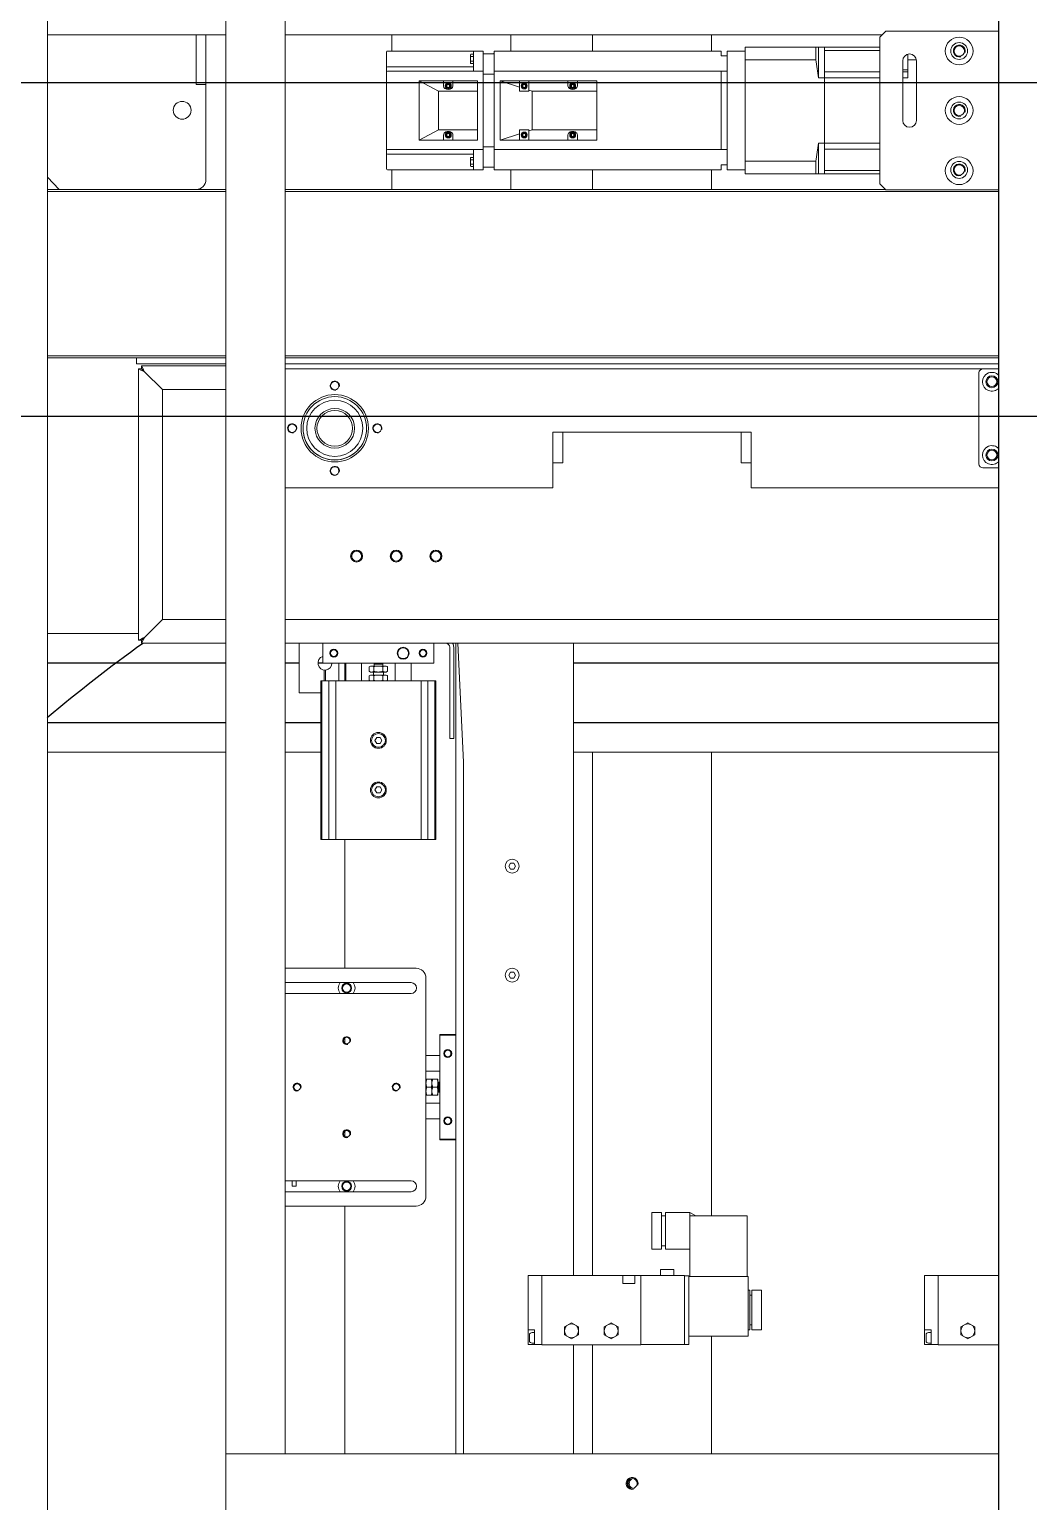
# Model space of a CAD drawing. Header units: millimetres. Extents: x -1052 to 3351, y 0 to 2015.
# Drawn here: x -222.19 to -214.73, y 1726.64 to 1737.63 of the extents above; entities that cross this region are included whole.
import ezdxf

# ---------------------------------------------------------------- set-up
doc = ezdxf.new("R2010")
doc.units = ezdxf.units.MM
for name, color, linetype, lineweight in [('60EMA-013A_ASOLIDLINE！实线层', 7, 'Continuous', 18), ('85DTD-20SOLIDLINE！实线层', 7, 'Continuous', 18), ('85DTD-21SOLIDLINE！实线层', 7, 'Continuous', 18), ('_-J_NJSOLIDLINE！实线层', 7, 'Continuous', 18), ('_4V210-08_BY_SOLIDLINE！实线层', 7, 'Continuous', 18), ('_SC-40X50__0___C_1SOLIDLINE！实线层', 7, 'Continuous', 18), ('_TN16-30_-_30_BSOLIDLINE！实线层', 7, 'Continuous', 18), ('_TN16-30_FPSOLIDLINE！实线层', 7, 'Continuous', 18), ('_TR16-2020_BSOLIDLINE！实线层', 7, 'Continuous', 18), ('_TR16-20_FRSOLIDLINE！实线层', 7, 'Continuous', 18), ('AM_CL', 7, 'Continuous', 15), ('CWJG-C0-00000-1SOLIDLINE！实线层', 7, 'Continuous', 18), ('CWJG-C0-00103SOLIDLINE！实线层', 7, 'Continuous', 18), ('CWJG-C0-00107SOLIDLINE！实线层', 7, 'Continuous', 18), ('DBJXZT-12SOLIDLINE！实线层', 7, 'Continuous', 18), ('DBJXZT-13SOLIDLINE！实线层', 7, 'Continuous', 18), ('DBJXZT-8SOLIDLINE！实线层', 7, 'Continuous', 18), ('GB_P_6_60X30_L_8SOLIDLINE！实线层', 7, 'Continuous', 18), ('HCJ_RECTANGULAR_TUSOLIDLINE！实线层', 7, 'Continuous', 18), ('HCJ_SQUARE_TUBE_94SOLIDLINE！实线层', 7, 'Continuous', 18), ('ISO4014-M4X25-5_6SOLIDLINE！实线层', 7, 'Continuous', 18), ('ISO4762-M4X25-8_8SOLIDLINE！实线层', 7, 'Continuous', 18), ('ISO4762-M5X14-8_8SOLIDLINE！实线层', 7, 'Continuous', 18), ('ISO4762-M5X8-8_8SOLIDLINE！实线层', 7, 'Continuous', 18), ('ISO4762-M6X10-8_8SOLIDLINE！实线层', 7, 'Continuous', 18), ('ISO4762-M6X30-8_8SOLIDLINE！实线层', 7, 'Continuous', 18), ('LMFL-20SOLIDLINE！实线层', 7, 'Continuous', 18), ('QZDB-3-1BSOLIDLINE！实线层', 7, 'Continuous', 18), ('QZDB-3-5ASOLIDLINE！实线层', 7, 'Continuous', 18), ('QZDBHC-1SOLIDLINE！实线层', 7, 'Continuous', 18), ('QZDBHC-2-7-1SOLIDLINE！实线层', 7, 'Continuous', 18), ('QZDBHC-2-7-2SOLIDLINE！实线层', 7, 'Continuous', 18), ('QZDBHC_02-2SOLIDLINE！实线层', 7, 'Continuous', 18), ('QZDBJ-DX-1SOLIDLINE！实线层', 7, 'Continuous', 18), ('QZDBJ-DX-2SOLIDLINE！实线层', 7, 'Continuous', 18), ('QZDBJ-DX-3SOLIDLINE！实线层', 7, 'Continuous', 18), ('QZDBJ-DX-4SOLIDLINE！实线层', 7, 'Continuous', 18), ('X60DZSOLIDLINE！实线层', 7, 'Continuous', 18), ('X60QD1SOLIDLINE！实线层', 7, 'Continuous', 18), ('角铝53-53SOLIDLINE！实线层', 7, 'Continuous', 18)]:
    doc.layers.add(name, color=color, linetype=linetype, lineweight=lineweight)
doc.layers.add('@ New Renovation', color=7, linetype='Continuous')

# ---------------------------------------------------------------- blocks, each defined once
blk = doc.blocks.new('*X870')
at = {"layer": '60EMA-013A_ASOLIDLINE！实线层', "color": 7, "linetype": 'Continuous'}
for p, q in [((-4731.98, 557.75), (-4731.98, 509.38)), ((-4672.48, 558.25), (-4731.48, 558.25)), ((-4723.98, 557.75), (-4723.98, 514.26)), ((-4721.73, 557.75), (-4721.73, 509.38)), ((-4682.23, 509.38), (-4682.23, 557.75)), ((-4679.98, 514.26), (-4679.98, 557.75)), ((-4671.98, 509.38), (-4671.98, 557.75)), ((-4716.98, 541.7), (-4686.98, 541.7)), ((-4711.73, 531.92), (-4716.98, 541.7)), ((-4716.98, 512.38), (-4716.98, 541.7)), ((-4686.98, 541.7), (-4692.23, 531.92)), ((-4686.98, 512.38), (-4686.98, 541.7)), ((-4714.36, 529.4), (-4716.98, 529.4)), ((-4715.11, 527.04), (-4714.73, 527.69)), ((-4714.73, 527.69), (-4713.98, 527.69)), ((-4713.98, 527.69), (-4713.61, 527.04)), ((-4711.73, 531.92), (-4692.23, 531.92)), ((-4711.73, 512.38), (-4711.73, 531.92)), ((-4692.23, 512.38), (-4692.23, 531.92)), ((-4690.36, 527.04), (-4689.98, 527.69)), ((-4689.23, 527.69), (-4689.98, 527.69)), ((-4686.98, 529.4), (-4689.61, 529.4)), ((-4689.23, 527.69), (-4688.86, 527.04)), ((-4716.98, 524.67), (-4714.36, 524.67)), ((-4714.73, 526.39), (-4715.11, 527.04)), ((-4713.98, 526.39), (-4714.73, 526.39)), ((-4713.61, 527.04), (-4713.98, 526.39)), ((-4689.98, 526.39), (-4690.36, 527.04)), ((-4689.98, 526.39), (-4689.23, 526.39)), ((-4689.61, 524.67), (-4686.98, 524.67)), ((-4688.86, 527.04), (-4689.23, 526.39)), ((-4731.98, 514.26), (-4721.73, 514.26)), ((-4730.32, 514.26), (-4730.32, 515.66)), ((-4730.01, 515.88), (-4725.96, 515.88)), ((-4729.15, 514.26), (-4729.15, 515.66)), ((-4726.81, 514.26), (-4726.81, 515.66)), ((-4725.64, 514.26), (-4725.64, 515.66)), ((-4682.23, 514.26), (-4671.98, 514.26)), ((-4678.32, 514.26), (-4678.32, 515.66)), ((-4678.01, 515.88), (-4673.96, 515.88)), ((-4677.15, 514.26), (-4677.15, 515.66)), ((-4674.81, 514.26), (-4674.81, 515.66)), ((-4673.64, 514.26), (-4673.64, 515.66)), ((-4671.98, 509.38), (-4731.98, 509.38)), ((-4730.58, 509.38), (-4730.58, 503.95)), ((-4720.33, 503.95), (-4720.33, 509.38)), ((-4686.98, 512.38), (-4716.98, 512.38)), ((-4683.63, 503.95), (-4683.63, 509.38)), ((-4673.38, 503.95), (-4673.38, 509.38)), ((-4731.98, 503.95), (-4671.98, 503.95)), ((-4731.98, 389.3), (-4731.98, 503.95)), ((-4721.73, 503.95), (-4721.73, 386.3)), ((-4716.98, 500.95), (-4686.98, 500.95)), ((-4713.8, 491.09), (-4716.98, 500.95)), ((-4716.98, 452.08), (-4716.98, 500.95)), ((-4686.98, 500.95), (-4690.16, 491.09)), ((-4686.98, 452.08), (-4686.98, 500.95)), ((-4682.23, 386.3), (-4682.23, 503.95)), ((-4671.98, 389.3), (-4671.98, 503.95)), ((-4711.73, 491.09), (-4716.98, 491.09)), ((-4711.73, 486.37), (-4711.73, 491.09)), ((-4686.98, 491.09), (-4692.23, 491.09)), ((-4692.23, 491.09), (-4692.23, 486.37)), ((-4716.98, 486.37), (-4711.73, 486.37)), ((-4715.11, 488.73), (-4714.73, 489.38)), ((-4714.73, 488.08), (-4715.11, 488.73)), ((-4713.98, 489.38), (-4714.73, 489.38)), ((-4714.73, 488.08), (-4713.98, 488.08)), ((-4713.98, 489.38), (-4713.61, 488.73)), ((-4713.61, 488.73), (-4713.98, 488.08)), ((-4711.73, 484.66), (-4712.28, 486.37)), ((-4711.73, 484.66), (-4692.23, 484.66)), ((-4711.73, 452.08), (-4711.73, 484.66)), ((-4686.98, 486.37), (-4692.23, 486.37)), ((-4691.68, 486.37), (-4692.23, 484.66)), ((-4692.23, 452.08), (-4692.23, 484.66)), ((-4690.36, 488.73), (-4689.98, 489.38)), ((-4689.98, 488.08), (-4690.36, 488.73)), ((-4689.98, 489.38), (-4689.23, 489.38)), ((-4689.23, 488.08), (-4689.98, 488.08)), ((-4689.23, 489.38), (-4688.86, 488.73)), ((-4688.86, 488.73), (-4689.23, 488.08)), ((-4714.36, 466.66), (-4716.98, 466.66)), ((-4716.98, 461.93), (-4714.36, 461.93)), ((-4715.11, 464.29), (-4714.73, 464.94)), ((-4714.73, 463.64), (-4715.11, 464.29)), ((-4713.98, 464.94), (-4714.73, 464.94)), ((-4714.73, 463.64), (-4713.98, 463.64)), ((-4713.98, 464.94), (-4713.61, 464.29)), ((-4713.61, 464.29), (-4713.98, 463.64)), ((-4690.36, 464.29), (-4689.98, 464.94)), ((-4689.98, 463.64), (-4690.36, 464.29)), ((-4689.98, 464.94), (-4689.23, 464.94)), ((-4689.23, 463.64), (-4689.98, 463.64)), ((-4686.98, 466.66), (-4689.61, 466.66)), ((-4689.61, 461.93), (-4686.98, 461.93)), ((-4689.23, 464.94), (-4688.86, 464.29)), ((-4688.86, 464.29), (-4689.23, 463.64)), ((-4686.98, 452.08), (-4716.98, 452.08)), ((-4729.48, 389.3), (-4731.98, 389.3)), ((-4729.48, 386.3), (-4729.48, 389.3)), ((-4682.23, 389.3), (-4721.73, 389.3)), ((-4671.98, 389.3), (-4674.48, 389.3)), ((-4674.48, 389.3), (-4674.48, 386.3)), ((-4731.98, 386.3), (-4671.98, 386.3)), ((-4731.98, 386.3), (-4731.98, 377.25)), ((-4671.98, 377.25), (-4671.98, 386.3))]:
    blk.add_line(p, q, dxfattribs=at)
for centre, radius in [((-4714.36, 527.04), 1.5), ((-4714.36, 527.04), 1.12), ((-4689.61, 527.04), 1.5), ((-4689.61, 527.04), 1.12), ((-4714.36, 488.73), 1.5), ((-4714.36, 488.73), 1.12), ((-4689.61, 488.73), 1.5), ((-4689.61, 488.73), 1.12), ((-4714.36, 464.29), 1.5), ((-4714.36, 464.29), 1.12), ((-4689.61, 464.29), 1.5), ((-4689.61, 464.29), 1.12)]:
    blk.add_circle(centre, radius, dxfattribs=at)
for centre, start, end in [((-4731.48, 557.75), 90, 180), ((-4723.48, 557.75), 90, 180), ((-4721.23, 557.75), 90, 180), ((-4682.73, 557.75), 0, 90), ((-4680.48, 557.75), 0, 90), ((-4672.48, 557.75), 0, 90), ((-4731.08, 504.45), 281.59823, 0)]:
    blk.add_arc(centre, 0.5, start, end, dxfattribs=at)
for centre, start_param, end_param in [((-4714.36, 527.04), 3.141593, 6.283185), ((-4689.61, 527.04), 0, 3.141593), ((-4714.36, 464.29), 3.141593, 6.283185), ((-4689.61, 464.29), 0, 3.141593)]:
    blk.add_ellipse(centre, major_axis=(0, 2.36), ratio=0.777778, start_param=start_param, end_param=end_param, dxfattribs=at)
for points in [[(-4730.32, 515.66), (-4730.15, 515.78), (-4729.94, 515.88), (-4729.73, 515.88)], [(-4729.73, 515.88), (-4729.53, 515.88), (-4729.32, 515.78), (-4729.15, 515.66)], [(-4729.15, 515.66), (-4728.78, 515.79), (-4728.38, 515.88), (-4727.98, 515.88)], [(-4727.98, 515.88), (-4727.58, 515.88), (-4727.19, 515.79), (-4726.81, 515.66)], [(-4726.81, 515.66), (-4726.64, 515.78), (-4726.43, 515.88), (-4726.23, 515.88)], [(-4726.23, 515.88), (-4726.02, 515.88), (-4725.81, 515.78), (-4725.64, 515.66)], [(-4678.32, 515.66), (-4678.15, 515.78), (-4677.94, 515.88), (-4677.73, 515.88)], [(-4677.73, 515.88), (-4677.53, 515.88), (-4677.32, 515.78), (-4677.15, 515.66)], [(-4677.15, 515.66), (-4676.78, 515.79), (-4676.38, 515.88), (-4675.98, 515.88)], [(-4675.98, 515.88), (-4675.58, 515.88), (-4675.19, 515.79), (-4674.81, 515.66)], [(-4674.81, 515.66), (-4674.64, 515.78), (-4674.43, 515.88), (-4674.23, 515.88)], [(-4674.23, 515.88), (-4674.06, 515.88), (-4673.89, 515.82), (-4673.74, 515.73)]]:
    blk.add_open_spline(points, degree=3, dxfattribs=at)
blk.add_open_spline([(-4673.74, 515.73), (-4673.72, 515.72), (-4673.69, 515.7), (-4673.66, 515.67), (-4673.64, 515.66)], degree=3, knots=[0, 0, 0, 0, 0.0585641, 0.1179839, 0.1179839, 0.1179839, 0.1179839], dxfattribs=at)
at = {"layer": '85DTD-20SOLIDLINE！实线层', "color": 7, "linetype": 'Continuous'}
for p, q in [((-4661.08, 639.3), (-4661.08, 729.3)), ((-4578.08, 639.3), (-4578.08, 729.3)), ((-4661.08, 249.3), (-4661.08, 609.3)), ((-4578.08, 249.3), (-4578.08, 609.3))]:
    blk.add_line(p, q, dxfattribs=at)
at = {"layer": '85DTD-21SOLIDLINE！实线层', "color": 7, "linetype": 'Continuous'}
for p, q in [((-4662.08, 639.3), (-4662.08, 729.3)), ((-4577.08, 729.3), (-4577.08, 684.3)), ((-4662.08, 306.3), (-4662.08, 609.3))]:
    blk.add_line(p, q, dxfattribs=at)
at = {"layer": '@ New Renovation', "color": 0, "linetype": 'Continuous'}
for p, q in [((-4423.08, 639.3), (-4423.08, 729.3)), ((-4393.08, 729.3), (-4393.08, 639.3)), ((-4423.08, 602.3), (-4423.08, 609.3)), ((-4393.08, 609.3), (-4393.08, 591.3)), ((-4423.08, 590.3), (-4423.08, 592.8)), ((-4423.08, 249.3), (-4423.08, 463.8)), ((-4393.08, 463.8), (-4393.08, 249.3)), ((-3028.08, 249.3), (-5023.08, 249.3))]:
    blk.add_line(p, q, dxfattribs=at)
blk.add_arc((-3809.08, 234.3), 767.58, 139.83508, 144.39392, dxfattribs=at)
at = {"layer": '_-J_NJSOLIDLINE！实线层', "color": 7, "linetype": 'Continuous'}
for p, q in [((-4159.08, 605.74), (-4161.83, 605.74)), ((-4159.08, 603.8), (-4161.83, 603.8)), ((-4159.08, 603.8), (-4159.08, 605.74))]:
    blk.add_line(p, q, dxfattribs=at)
at = {"layer": '_4V210-08_BY_SOLIDLINE！实线层', "color": 7, "linetype": 'Continuous'}
for p, q in [((-4079.18, 486.8), (-4113.98, 486.8)), ((-4113.98, 479.9), (-4113.98, 486.8)), ((-4086.58, 483.5), (-4086.58, 486.8)), ((-4079.18, 483.5), (-4086.58, 483.5)), ((-4085.28, 483.5), (-4085.28, 484.3)), ((-4080.48, 486), (-4084.68, 486)), ((-4079.88, 483.5), (-4079.88, 484.3)), ((-4079.18, 486.8), (-4079.18, 479.9)), ((-4079.08, 479.9), (-4114.08, 479.9)), ((-4114.08, 429.9), (-4114.08, 479.9)), ((-4079.08, 429.9), (-4079.08, 479.9)), ((-4114.08, 438.9), (-4110.08, 438.9)), ((-4110.08, 438.9), (-4110.08, 432.9)), ((-4110.08, 432.9), (-4114.08, 432.9)), ((-4079.08, 436.45), (-4079.08, 435.34)), ((-4127.28, 424.4), (-4145.88, 424.4)), ((-4145.88, 419.5), (-4145.88, 424.4)), ((-4127.28, 419.5), (-4127.28, 424.4)), ((-4114.08, 429.9), (-4079.08, 429.9)), ((-4113.98, 407.9), (-4113.98, 429.9)), ((-4079.18, 429.9), (-4079.18, 407.9)), ((-4145.88, 419.5), (-4127.28, 419.5)), ((-4127.28, 417.5), (-4145.88, 417.5)), ((-4145.88, 405.2), (-4145.88, 417.5)), ((-4144.08, 417.5), (-4144.08, 419.5)), ((-4129.08, 417.5), (-4129.08, 419.5)), ((-4127.28, 405.2), (-4127.28, 417.5)), ((-4116.98, 420), (-4113.98, 420)), ((-4116.98, 420), (-4116.98, 413.2)), ((-4116.98, 413.2), (-4113.98, 413.2)), ((-4144.08, 402.08), (-4145.88, 405.2)), ((-4113.58, 405.2), (-4145.88, 405.2)), ((-4144.08, 405.2), (-4144.08, 376.2)), ((-4113.98, 407.9), (-4079.18, 407.9)), ((-4113.88, 405.7), (-4113.88, 407.9)), ((-4113.88, 405.7), (-4079.28, 405.7)), ((-4113.58, 405.7), (-4113.58, 375.7)), ((-4083.38, 405.7), (-4083.38, 375.7)), ((-4079.28, 407.9), (-4079.28, 405.7)), ((-4113.58, 376.2), (-4144.08, 376.2)), ((-4113.58, 375.7), (-4083.38, 375.7)), ((-4106.58, 374.9), (-4106.58, 375.7)), ((-4106.58, 374.9), (-4086.58, 374.9)), ((-4086.58, 373.9), (-4106.58, 373.9)), ((-4106.58, 369), (-4106.58, 373.9)), ((-4104.08, 373.9), (-4104.08, 374.9)), ((-4089.08, 373.9), (-4089.08, 374.9)), ((-4086.58, 374.9), (-4086.58, 375.7)), ((-4086.58, 369), (-4086.58, 373.9)), ((-4106.58, 369), (-4086.58, 369)), ((-4079.18, 286.8), (-4113.98, 286.8)), ((-4113.98, 279.9), (-4113.98, 286.8)), ((-4086.58, 283.5), (-4086.58, 286.8)), ((-4079.18, 283.5), (-4086.58, 283.5)), ((-4085.28, 283.5), (-4085.28, 284.3)), ((-4080.48, 286), (-4084.68, 286)), ((-4079.88, 283.5), (-4079.88, 284.3)), ((-4079.18, 286.8), (-4079.18, 279.9)), ((-4079.08, 279.9), (-4114.08, 279.9)), ((-4114.08, 249.3), (-4114.08, 279.9)), ((-4079.08, 279.9), (-4079.08, 249.3))]:
    blk.add_line(p, q, dxfattribs=at)
for centre, start, end in [((-4082.58, 484.3), 140.9772, 180), ((-4082.58, 484.3), 0, 39.0228), ((-4082.58, 284.3), 140.9772, 180), ((-4082.58, 284.3), 0, 39.0228)]:
    blk.add_arc(centre, 2.7, start, end, dxfattribs=at)
at = {"layer": '_SC-40X50__0___C_1SOLIDLINE！实线层', "color": 7, "linetype": 'Continuous'}
for p, q in [((-4571.58, 257.3), (-4571.58, 249.3)), ((-4523.58, 259.3), (-4569.58, 259.3)), ((-4521.58, 249.3), (-4521.58, 257.3))]:
    blk.add_line(p, q, dxfattribs=at)
for centre, radius in [((-4565.08, 252.8), 3), ((-4565.08, 252.8), 2.46), ((-4528.08, 252.8), 3), ((-4528.08, 252.8), 2.46)]:
    blk.add_circle(centre, radius, dxfattribs=at)
for centre, radius, start, end in [((-4569.58, 257.3), 2, 90, 180), ((-4565.08, 252.8), 4.75, 312.46996, 227.51269), ((-4528.08, 252.8), 4.75, 312.47172, 227.52013), ((-4523.58, 257.3), 2, 0, 90)]:
    blk.add_arc(centre, radius, start, end, dxfattribs=at)
at = {"layer": '_TN16-30_-_30_BSOLIDLINE！实线层', "color": 7, "linetype": 'Continuous'}
for p, q in [((-4213.08, 532.3), (-4213.08, 538.3)), ((-4213.08, 535.3), (-4205.08, 535.3)), ((-4209.08, 537.94), (-4209.08, 535.65)), ((-4209.08, 534.94), (-4209.08, 532.65)), ((-4205.08, 538.3), (-4205.08, 532.3)), ((-4213.08, 532.3), (-4205.08, 532.3)), ((-4211.58, 532.3), (-4211.58, 531.8)), ((-4211.08, 531.3), (-4211.58, 531.8)), ((-4211.58, 531.8), (-4206.58, 531.8)), ((-4207.08, 531.3), (-4206.58, 531.8)), ((-4206.58, 532.3), (-4206.58, 531.8))]:
    blk.add_line(p, q, dxfattribs=at)
for points in [[(-4211.08, 538.3), (-4211.76, 538.3), (-4212.44, 538.15), (-4213.08, 537.94)], [(-4213.08, 535.65), (-4212.44, 535.44), (-4211.76, 535.3), (-4211.08, 535.3)], [(-4211.08, 535.3), (-4211.76, 535.3), (-4212.44, 535.15), (-4213.08, 534.94)], [(-4209.08, 537.94), (-4209.72, 538.15), (-4210.4, 538.3), (-4211.08, 538.3)], [(-4211.08, 535.3), (-4210.4, 535.3), (-4209.72, 535.44), (-4209.08, 535.65)], [(-4209.08, 534.94), (-4209.72, 535.15), (-4210.4, 535.3), (-4211.08, 535.3)], [(-4207.08, 538.3), (-4207.76, 538.3), (-4208.44, 538.15), (-4209.08, 537.94)], [(-4209.08, 535.65), (-4208.44, 535.44), (-4207.76, 535.3), (-4207.08, 535.3)], [(-4207.08, 535.3), (-4207.76, 535.3), (-4208.44, 535.15), (-4209.08, 534.94)], [(-4205.08, 537.94), (-4205.72, 538.15), (-4206.4, 538.3), (-4207.08, 538.3)], [(-4207.08, 535.3), (-4206.4, 535.3), (-4205.72, 535.44), (-4205.08, 535.65)], [(-4205.08, 534.94), (-4205.72, 535.15), (-4206.4, 535.3), (-4207.08, 535.3)], [(-4213.08, 532.65), (-4212.44, 532.44), (-4211.76, 532.3), (-4211.08, 532.3)], [(-4211.08, 532.3), (-4210.4, 532.3), (-4209.72, 532.44), (-4209.08, 532.65)], [(-4209.08, 532.65), (-4208.44, 532.44), (-4207.76, 532.3), (-4207.08, 532.3)], [(-4207.08, 532.3), (-4206.4, 532.3), (-4205.72, 532.44), (-4205.08, 532.65)]]:
    blk.add_open_spline(points, degree=3, dxfattribs=at)
at = {"layer": '_TN16-30_FPSOLIDLINE！实线层', "color": 7, "linetype": 'Continuous'}
for p, q in [((-4225.08, 538.3), (-4225.08, 531.3)), ((-4217.08, 538.3), (-4217.08, 531.3)), ((-4201.08, 538.3), (-4201.08, 531.3)), ((-4193.08, 538.3), (-4193.08, 531.3)), ((-4182.58, 531.3), (-4235.58, 531.3)), ((-4235.58, 523.3), (-4235.58, 531.3)), ((-4235.38, 523.3), (-4235.38, 531.3)), ((-4182.78, 523.3), (-4182.78, 531.3)), ((-4182.58, 523.3), (-4182.58, 531.3)), ((-4235.38, 523.3), (-4182.78, 523.3))]:
    blk.add_line(p, q, dxfattribs=at)
for centre, radius in [((-4226.08, 527.3), 2), ((-4226.08, 527.3), 1.62), ((-4192.08, 527.3), 2), ((-4192.08, 527.3), 1.62)]:
    blk.add_circle(centre, radius, dxfattribs=at)
at = {"layer": '_TR16-2020_BSOLIDLINE！实线层', "color": 7, "linetype": 'Continuous'}
for p, q in [((-4414.08, 591.3), (-4334.08, 591.3)), ((-4414.08, 591.3), (-4414.08, 533.3)), ((-4414.08, 590.8), (-4334.08, 590.8)), ((-4334.08, 587.25), (-4414.08, 587.25)), ((-4334.08, 533.3), (-4334.08, 591.3)), ((-4414.08, 583.85), (-4334.08, 583.85)), ((-4421.58, 566.3), (-4421.22, 566.91)), ((-4421.58, 566.3), (-4421.58, 558.3)), ((-4418.94, 566.91), (-4421.22, 566.91)), ((-4418.58, 566.3), (-4418.94, 566.91)), ((-4418.58, 558.3), (-4418.58, 566.3)), ((-4417.08, 564.8), (-4418.58, 564.8)), ((-4417.08, 566.3), (-4416.72, 566.91)), ((-4417.08, 566.3), (-4417.08, 558.3)), ((-4414.44, 566.91), (-4416.72, 566.91)), ((-4414.08, 566.3), (-4414.44, 566.91)), ((-4423.08, 563.96), (-4422.58, 564.46)), ((-4423.08, 560.63), (-4422.58, 560.13)), ((-4421.58, 564.46), (-4422.58, 564.46)), ((-4422.58, 564.46), (-4422.58, 560.13)), ((-4421.58, 560.13), (-4422.58, 560.13)), ((-4421.58, 558.3), (-4421.22, 557.68)), ((-4418.94, 564.6), (-4421.22, 564.6)), ((-4418.94, 559.99), (-4421.22, 559.99)), ((-4418.94, 557.68), (-4421.22, 557.68)), ((-4418.58, 558.3), (-4418.94, 557.68)), ((-4417.08, 559.8), (-4418.58, 559.8)), ((-4417.08, 558.3), (-4416.72, 557.68)), ((-4414.44, 564.6), (-4416.72, 564.6)), ((-4414.44, 559.99), (-4416.72, 559.99)), ((-4414.44, 557.68), (-4416.72, 557.68)), ((-4414.08, 558.3), (-4414.44, 557.68)), ((-4334.08, 540.75), (-4414.08, 540.75)), ((-4414.08, 537.35), (-4334.08, 537.35)), ((-4414.08, 533.8), (-4334.08, 533.8)), ((-4414.08, 533.3), (-4334.08, 533.3))]:
    blk.add_line(p, q, dxfattribs=at)
for centre in [(-4384.08, 562.3), (-4359.08, 562.3)]:
    blk.add_circle(centre, 4, dxfattribs=at)
for points in [[(-4421.49, 566.33), (-4421.55, 566.15), (-4421.58, 565.95), (-4421.58, 565.76)], [(-4421.22, 566.91), (-4421.33, 566.73), (-4421.42, 566.54), (-4421.49, 566.33)], [(-4416.99, 566.33), (-4417.05, 566.15), (-4417.08, 565.95), (-4417.08, 565.76)], [(-4416.72, 566.91), (-4416.83, 566.73), (-4416.92, 566.54), (-4416.99, 566.33)], [(-4421.22, 564.6), (-4421.44, 563.86), (-4421.58, 563.07), (-4421.58, 562.3)], [(-4421.58, 562.3), (-4421.58, 561.52), (-4421.44, 560.73), (-4421.22, 559.99)], [(-4418.58, 562.3), (-4418.58, 563.07), (-4418.72, 563.86), (-4418.94, 564.6)], [(-4418.94, 559.99), (-4418.72, 560.73), (-4418.58, 561.52), (-4418.58, 562.3)], [(-4418.94, 557.68), (-4418.83, 557.86), (-4418.74, 558.05), (-4418.67, 558.26)], [(-4418.67, 558.26), (-4418.61, 558.44), (-4418.58, 558.64), (-4418.58, 558.83)], [(-4416.72, 564.6), (-4416.94, 563.86), (-4417.08, 563.07), (-4417.08, 562.3)], [(-4417.08, 562.3), (-4417.08, 561.52), (-4416.94, 560.73), (-4416.72, 559.99)], [(-4414.08, 562.3), (-4414.08, 563.07), (-4414.22, 563.86), (-4414.44, 564.6)], [(-4414.44, 559.99), (-4414.22, 560.73), (-4414.08, 561.52), (-4414.08, 562.3)], [(-4414.44, 557.68), (-4414.33, 557.86), (-4414.24, 558.05), (-4414.17, 558.26)], [(-4414.17, 558.26), (-4414.11, 558.44), (-4414.08, 558.64), (-4414.08, 558.83)]]:
    blk.add_open_spline(points, degree=3, dxfattribs=at)
for points, knots in [([(-4421.58, 565.76), (-4421.58, 565.46), (-4421.47, 565.05), (-4421.28, 564.7), (-4421.22, 564.6)], [0, 0, 0, 0, 0.899825, 1.220885, 1.220885, 1.220885, 1.220885]), ([(-4418.58, 565.76), (-4418.58, 566.06), (-4418.69, 566.46), (-4418.88, 566.82), (-4418.94, 566.91)], [0, 0, 0, 0, 0.899825, 1.220885, 1.220885, 1.220885, 1.220885]), ([(-4418.94, 564.6), (-4418.88, 564.7), (-4418.69, 565.05), (-4418.58, 565.46), (-4418.58, 565.76)], [0, 0, 0, 0, 0.321093, 1.220909, 1.220909, 1.220909, 1.220909]), ([(-4417.08, 565.76), (-4417.08, 565.46), (-4416.97, 565.05), (-4416.78, 564.7), (-4416.72, 564.6)], [0, 0, 0, 0, 0.899825, 1.220885, 1.220885, 1.220885, 1.220885]), ([(-4414.08, 565.76), (-4414.08, 566.06), (-4414.19, 566.46), (-4414.38, 566.82), (-4414.44, 566.91)], [0, 0, 0, 0, 0.899825, 1.220885, 1.220885, 1.220885, 1.220885]), ([(-4414.44, 564.6), (-4414.38, 564.7), (-4414.19, 565.05), (-4414.08, 565.46), (-4414.08, 565.76)], [0, 0, 0, 0, 0.321093, 1.220909, 1.220909, 1.220909, 1.220909]), ([(-4421.22, 559.99), (-4421.28, 559.89), (-4421.47, 559.54), (-4421.58, 559.13), (-4421.58, 558.83)], [0, 0, 0, 0, 0.321093, 1.220909, 1.220909, 1.220909, 1.220909]), ([(-4421.58, 558.83), (-4421.58, 558.53), (-4421.47, 558.13), (-4421.28, 557.77), (-4421.22, 557.68)], [0, 0, 0, 0, 0.899825, 1.220885, 1.220885, 1.220885, 1.220885]), ([(-4418.58, 558.83), (-4418.58, 559.13), (-4418.69, 559.54), (-4418.88, 559.89), (-4418.94, 559.99)], [0, 0, 0, 0, 0.899825, 1.220885, 1.220885, 1.220885, 1.220885]), ([(-4416.72, 559.99), (-4416.78, 559.89), (-4416.97, 559.54), (-4417.08, 559.13), (-4417.08, 558.83)], [0, 0, 0, 0, 0.321093, 1.220909, 1.220909, 1.220909, 1.220909]), ([(-4417.08, 558.83), (-4417.08, 558.53), (-4416.97, 558.13), (-4416.78, 557.77), (-4416.72, 557.68)], [0, 0, 0, 0, 0.899825, 1.220885, 1.220885, 1.220885, 1.220885]), ([(-4414.08, 558.83), (-4414.08, 559.13), (-4414.19, 559.54), (-4414.38, 559.89), (-4414.44, 559.99)], [0, 0, 0, 0, 0.899825, 1.220885, 1.220885, 1.220885, 1.220885])]:
    blk.add_open_spline(points, degree=3, knots=knots, dxfattribs=at)
at = {"layer": '_TR16-20_FRSOLIDLINE！实线层', "color": 7, "linetype": 'Continuous'}
for p, q in [((-4433.08, 590.3), (-4423.08, 590.3)), ((-4423.08, 590.3), (-4423.08, 534.3)), ((-4414.08, 578.8), (-4423.08, 578.8)), ((-4414.08, 570.8), (-4423.08, 570.8)), ((-4414.08, 553.8), (-4423.08, 553.8)), ((-4414.08, 545.8), (-4423.08, 545.8)), ((-4433.08, 534.3), (-4423.08, 534.3))]:
    blk.add_line(p, q, dxfattribs=at)
for centre, radius in [((-4428.08, 584.8), 2), ((-4428.08, 584.8), 1.62), ((-4428.08, 549.8), 3), ((-4428.08, 549.8), 2.75), ((-4428.08, 539.8), 2), ((-4428.08, 539.8), 1.62)]:
    blk.add_circle(centre, radius, dxfattribs=at)
at = {"layer": 'CWJG-C0-00000-1SOLIDLINE！实线层', "color": 7, "linetype": 'Continuous'}
for p, q in [((-4740.08, 639.3), (-4740.08, 729.3)), ((-4740.08, 308.2), (-4740.08, 609.3))]:
    blk.add_line(p, q, dxfattribs=at)
at = {"layer": 'CWJG-C0-00103SOLIDLINE！实线层', "color": 7, "linetype": 'Continuous'}
blk.add_line((-4662.08, 723.3), (-4668.4, 729.3), dxfattribs=at)
at = {"layer": 'CWJG-C0-00107SOLIDLINE！实线层', "color": 7, "linetype": 'Continuous'}
for p, q in [((-4715.08, 654.3), (-4740.08, 654.3)), ((-4715.08, 654.3), (-4715.08, 649.3)), ((-4740.08, 649.3), (-4715.08, 649.3)), ((-4667.08, 649.3), (-4715.08, 649.3))]:
    blk.add_line(p, q, dxfattribs=at)
blk.add_circle((-4702.08, 661.3), 4.5, dxfattribs=at)
blk.add_arc((-4667.08, 654.3), 5, 270, 0, dxfattribs=at)
at = {"layer": 'DBJXZT-12SOLIDLINE！实线层', "color": 7, "linetype": 'Continuous'}
for p, q in [((-4571.58, 681.05), (-4573.08, 681.8)), ((-4571.58, 681.05), (-4573.08, 681.8)), ((-4571.58, 681.8), (-4573.08, 681.8)), ((-4573.08, 681.8), (-4573.08, 639.3)), ((-4434.58, 683.3), (-4571.58, 683.3)), ((-4570.83, 681.8), (-4571.58, 683.3)), ((-4570.83, 681.8), (-4571.58, 683.3)), ((-4571.58, 681.8), (-4571.58, 683.3)), ((-4570.08, 680.3), (-4571.58, 681.8)), ((-4570.08, 680.3), (-4561.08, 671.3)), ((-4436.08, 680.3), (-4445.08, 671.3)), ((-4436.08, 680.3), (-4434.58, 681.8)), ((-4435.33, 681.8), (-4434.58, 683.3)), ((-4434.58, 681.8), (-4434.58, 683.3)), ((-4434.58, 681.8), (-4433.08, 681.8)), ((-4434.58, 681.05), (-4433.08, 681.8)), ((-4434.58, 681.05), (-4433.08, 681.8)), ((-4433.08, 639.3), (-4433.08, 681.8)), ((-4561.08, 671.3), (-4445.08, 671.3)), ((-4561.08, 639.3), (-4561.08, 671.3)), ((-4445.08, 671.3), (-4445.08, 639.3)), ((-4445.08, 609.3), (-4445.08, 249.3)), ((-4433.08, 249.3), (-4433.08, 609.3))]:
    blk.add_line(p, q, dxfattribs=at)
for points in [[(-4570.08, 680.3), (-4570.21, 680.36), (-4570.72, 680.61), (-4571.22, 680.86), (-4571.58, 681.05)], [(-4570.08, 680.3), (-4570.15, 680.43), (-4570.4, 680.93), (-4570.65, 681.43), (-4570.83, 681.8)], [(-4436.08, 680.3), (-4436.01, 680.43), (-4435.76, 680.93), (-4435.51, 681.43), (-4435.33, 681.8)], [(-4436.08, 680.3), (-4435.95, 680.36), (-4435.45, 680.61), (-4434.94, 680.86), (-4434.58, 681.05)]]:
    blk.add_open_spline(points, degree=3, knots=[0, 0, 0, 0, 0.451416, 1.678386, 1.678386, 1.678386, 1.678386], dxfattribs=at)
at = {"layer": 'DBJXZT-13SOLIDLINE！实线层', "color": 7, "linetype": 'Continuous'}
for p, q in [((-4385.08, 526.3), (-4431.08, 526.3)), ((-4385.08, 524.3), (-4431.08, 524.3)), ((-4385.08, 526.3), (-4385.08, 524.3))]:
    blk.add_line(p, q, dxfattribs=at)
for radius, start in [(2, 180), (4, 240)]:
    blk.add_arc((-4431.08, 528.3), radius, start, 270, dxfattribs=at)
at = {"layer": 'DBJXZT-8SOLIDLINE！实线层', "color": 7, "linetype": 'Continuous'}
for p, q in [((-4269.08, 543.3), (-4269.08, 609.3)), ((-4261.83, 545.8), (-4261.83, 609.3)), ((-4256.33, 609.3), (-4256.33, 545.8)), ((-4161.83, 545.8), (-4161.83, 609.3)), ((-4156.33, 609.3), (-4156.33, 545.8)), ((-4149.08, 609.3), (-4149.08, 543.3)), ((-4154.08, 538.3), (-4264.08, 538.3))]:
    blk.add_line(p, q, dxfattribs=at)
for centre in [(-4209.08, 603.3), (-4232.58, 578.3), (-4185.58, 578.3), (-4209.08, 553.3)]:
    blk.add_circle(centre, 1.65, dxfattribs=at)
at = {"layer": 'DBJXZT-8SOLIDLINE！实线层', "color": 3, "linetype": 'Continuous'}
for centre in [(-4209.08, 603.3), (-4232.58, 578.3), (-4185.58, 578.3), (-4209.08, 553.3)]:
    blk.add_arc(centre, 2, 345, 285, dxfattribs=at)
at = {"layer": 'DBJXZT-8SOLIDLINE！实线层', "color": 7, "linetype": 'Continuous'}
for centre, radius, start, end in [((-4264.08, 543.3), 5, 180, 270), ((-4259.08, 545.8), 2.75, 180, 0), ((-4159.08, 545.8), 2.75, 180, 0), ((-4154.08, 543.3), 5, 270, 0)]:
    blk.add_arc(centre, radius, start, end, dxfattribs=at)
at = {"layer": 'GB_P_6_60X30_L_8SOLIDLINE！实线层', "color": 7, "linetype": 'Continuous'}
for p, q in [((-4438.08, 683.3), (-4438.08, 729.3)), ((-4378.08, 639.3), (-4378.08, 729.3)), ((-4378.08, 591.3), (-4378.08, 609.3)), ((-4378.08, 249.3), (-4378.08, 463.8))]:
    blk.add_line(p, q, dxfattribs=at)
at = {"layer": 'HCJ_RECTANGULAR_TUSOLIDLINE！实线层', "color": 7, "linetype": 'Continuous'}
for p, q in [((-5023.08, 729.3), (-3028.08, 729.3)), ((-5023.08, 639.3), (-4024.08, 639.3)), ((-5023.08, 609.3), (-4024.08, 609.3)), ((-4740.08, 454.3), (-4731.98, 454.3)), ((-4671.98, 454.3), (-4662.08, 454.3)), ((-4378.08, 454.3), (-4114.08, 454.3)), ((-4079.08, 454.3), (-4024.08, 454.3)), ((-4740.08, 394.3), (-4731.98, 394.3)), ((-4671.98, 394.3), (-4662.08, 394.3)), ((-4378.08, 394.3), (-4144.08, 394.3)), ((-4083.38, 394.3), (-4024.08, 394.3))]:
    blk.add_line(p, q, dxfattribs=at)
at = {"layer": 'HCJ_SQUARE_TUBE_94SOLIDLINE！实线层', "color": 7, "linetype": 'Continuous'}
for p in [(-3994.08, 639.3), (-4024.08, 249.3)]:
    blk.add_line(p, (-4024.08, 639.3), dxfattribs=at)
blk.add_circle((-4009.08, 434.3), 2.5, dxfattribs=at)
at = {"layer": 'HCJ_SQUARE_TUBE_94SOLIDLINE！实线层', "color": 3, "linetype": 'Continuous'}
blk.add_arc((-4009.08, 434.3), 3, 345, 285, dxfattribs=at)
at = {"layer": 'ISO4014-M4X25-5_6SOLIDLINE！实线层', "color": 7, "linetype": 'Continuous'}
for p, q in [((-4088.1, 468.4), (-4090.12, 464.9)), ((-4084.06, 468.4), (-4088.1, 468.4)), ((-4082.04, 464.9), (-4084.06, 468.4)), ((-4090.12, 464.9), (-4088.1, 461.4)), ((-4088.1, 461.4), (-4084.06, 461.4)), ((-4084.06, 461.4), (-4082.04, 464.9)), ((-4088.1, 448.4), (-4090.12, 444.9)), ((-4084.06, 448.4), (-4088.1, 448.4)), ((-4082.04, 444.9), (-4084.06, 448.4)), ((-4090.12, 444.9), (-4088.1, 441.4)), ((-4088.1, 441.4), (-4084.06, 441.4)), ((-4084.06, 441.4), (-4082.04, 444.9)), ((-4088.1, 268.4), (-4090.12, 264.9)), ((-4084.06, 268.4), (-4088.1, 268.4)), ((-4082.04, 264.9), (-4084.06, 268.4)), ((-4090.12, 264.9), (-4088.1, 261.4)), ((-4088.1, 261.4), (-4084.06, 261.4)), ((-4084.06, 261.4), (-4082.04, 264.9))]:
    blk.add_line(p, q, dxfattribs=at)
for centre in [(-4086.08, 464.9), (-4086.08, 444.9), (-4086.08, 264.9)]:
    blk.add_circle(centre, 3.5, dxfattribs=at)
at = {"layer": 'ISO4762-M4X25-8_8SOLIDLINE！实线层', "color": 7, "linetype": 'Continuous'}
for p, q in [((-4385.58, 563.16), (-4384.08, 564.03)), ((-4385.58, 561.43), (-4385.58, 563.16)), ((-4384.08, 560.56), (-4385.58, 561.43)), ((-4384.08, 564.03), (-4382.58, 563.16)), ((-4382.58, 561.43), (-4384.08, 560.56)), ((-4382.58, 563.16), (-4382.58, 561.43)), ((-4360.58, 563.16), (-4359.08, 564.03)), ((-4360.58, 561.43), (-4360.58, 563.16)), ((-4359.08, 560.56), (-4360.58, 561.43)), ((-4359.08, 564.03), (-4357.58, 563.16)), ((-4357.58, 561.43), (-4359.08, 560.56)), ((-4357.58, 563.16), (-4357.58, 561.43)), ((-4322.08, 495.66), (-4320.58, 496.53)), ((-4322.08, 493.93), (-4322.08, 495.66)), ((-4320.58, 493.06), (-4322.08, 493.93)), ((-4320.58, 496.53), (-4319.08, 495.66)), ((-4319.08, 493.93), (-4320.58, 493.06)), ((-4319.08, 495.66), (-4319.08, 493.93)), ((-4267.08, 495.66), (-4265.58, 496.53)), ((-4267.08, 493.93), (-4267.08, 495.66)), ((-4265.58, 493.06), (-4267.08, 493.93)), ((-4265.58, 496.53), (-4264.08, 495.66)), ((-4264.08, 493.93), (-4265.58, 493.06)), ((-4264.08, 495.66), (-4264.08, 493.93))]:
    blk.add_line(p, q, dxfattribs=at)
for centre in [(-4384.08, 562.3), (-4359.08, 562.3), (-4320.58, 494.8), (-4265.58, 494.8)]:
    blk.add_circle(centre, 3.5, dxfattribs=at)
at = {"layer": 'ISO4762-M5X14-8_8SOLIDLINE！实线层', "color": 7, "linetype": 'Continuous'}
blk.add_line((-4722.48, 297.8), (-4722.48, 295.25), dxfattribs=at)
at = {"layer": 'ISO4762-M5X8-8_8SOLIDLINE！实线层', "color": 7, "linetype": 'Continuous'}
for centre, radius in [((-4259.08, 578.3), 2.5), ((-4259.08, 578.3), 2.1), ((-4159.08, 578.3), 2.5), ((-4159.08, 578.3), 2.1)]:
    blk.add_circle(centre, radius, dxfattribs=at)
for centre, start, end in [((-4259.08, 578.3), 49.64348, 130.35652), ((-4159.08, 578.3), 49.64348, 130.35652), ((-4259.08, 578.3), 229.64348, 310.35652), ((-4159.08, 578.3), 229.64348, 310.35652)]:
    blk.add_arc(centre, 4.25, start, end, dxfattribs=at)
at = {"layer": 'ISO4762-M5X8-8_8SOLIDLINE！实线层', "color": 3, "linetype": 'Continuous'}
for centre in [(-4259.08, 578.3), (-4159.08, 578.3)]:
    blk.add_arc(centre, 2.1, 345, 285, dxfattribs=at)
at = {"layer": 'ISO4762-M6X10-8_8SOLIDLINE！实线层', "color": 7, "linetype": 'Continuous'}
for centre, radius in [((-4477.08, 573.3), 3), ((-4477.08, 573.3), 2.5), ((-4477.08, 553.3), 3), ((-4477.08, 553.3), 2.5), ((-4477.08, 533.3), 3), ((-4477.08, 533.3), 2.5)]:
    blk.add_circle(centre, radius, dxfattribs=at)
at = {"layer": 'ISO4762-M6X10-8_8SOLIDLINE！实线层', "color": 3, "linetype": 'Continuous'}
for centre in [(-4477.08, 573.3), (-4477.08, 553.3), (-4477.08, 533.3)]:
    blk.add_arc(centre, 2.5, 345, 285, dxfattribs=at)
at = {"layer": 'ISO4762-M6X30-8_8SOLIDLINE！实线层', "color": 3, "linetype": 'Continuous'}
blk.add_arc((-4009.08, 433.3), 2.5, 11.63702, 168.37674, dxfattribs=at)
at = {"layer": 'ISO4762-M6X30-8_8SOLIDLINE！实线层', "color": 7, "linetype": 'Continuous'}
for radius, start, end in [(2.5, 11.51275, 168.48725), (3, 38.56761, 141.43239)]:
    blk.add_arc((-4009.08, 433.3), radius, start, end, dxfattribs=at)
at = {"layer": 'LMFL-20SOLIDLINE！实线层', "color": 7, "linetype": 'Continuous'}
for radius in [16, 14.15]:
    blk.add_circle((-4541.58, 584.3), radius, dxfattribs=at)
at = {"layer": 'QZDB-3-1BSOLIDLINE！实线层', "color": 7, "linetype": 'Continuous'}
for p, q in [((-4731.98, 394.2), (-4740.08, 394.2)), ((-4662.08, 394.2), (-4671.98, 394.2)), ((-4144.08, 394.2), (-4378.08, 394.2)), ((-4024.08, 394.2), (-4083.38, 394.2))]:
    blk.add_line(p, q, dxfattribs=at)
at = {"layer": 'QZDB-3-5ASOLIDLINE！实线层', "color": 7, "linetype": 'Continuous'}
for p, q in [((-4731.98, 555.5), (-4740.08, 555.5)), ((-4662.08, 555.5), (-4671.98, 555.5)), ((-4731.98, 495.5), (-4740.08, 495.5)), ((-4662.08, 495.5), (-4671.98, 495.5))]:
    blk.add_line(p, q, dxfattribs=at)
at = {"layer": 'QZDBHC-1SOLIDLINE！实线层', "color": 7, "linetype": 'Continuous'}
for p, q in [((-4423.08, 579.3), (-4414.08, 579.3)), ((-4334.08, 579.3), (-4269.08, 579.3)), ((-4233.89, 579.3), (-4231.27, 579.3)), ((-4186.89, 579.3), (-4184.27, 579.3)), ((-4149.08, 579.3), (-4024.08, 579.3)), ((-4433.08, 523.3), (-4024.08, 523.3)), ((-4373.08, 519.3), (-4433.08, 522.3)), ((-4373.08, 519.3), (-4024.08, 519.3))]:
    blk.add_line(p, q, dxfattribs=at)
at = {"layer": 'QZDBHC-2-7-1SOLIDLINE！实线层', "color": 7, "linetype": 'Continuous'}
for p, q in [((-4741.98, 306.3), (-4738.98, 309.3)), ((-4741.98, 306.3), (-4741.98, 249.3)), ((-4664.98, 309.3), (-4738.98, 309.3)), ((-4664.98, 309.3), (-4661.98, 306.3)), ((-4661.98, 249.3), (-4661.98, 306.3)), ((-4726.98, 297.8), (-4696.98, 297.8)), ((-4696.98, 290.8), (-4726.98, 290.8))]:
    blk.add_line(p, q, dxfattribs=at)
for centre, radius in [((-4731.98, 269.3), 7), ((-4701.98, 269.3), 7), ((-4671.54, 269.3), 7), ((-4731.98, 269.3), 4.25), ((-4701.98, 269.3), 4.25), ((-4671.98, 269.3), 4.25)]:
    blk.add_circle(centre, radius, dxfattribs=at)
for centre, start, end in [((-4726.98, 294.3), 90, 270), ((-4696.98, 294.3), 270, 90)]:
    blk.add_arc(centre, 3.5, start, end, dxfattribs=at)
at = {"layer": 'QZDBHC-2-7-2SOLIDLINE！实线层', "color": 7, "linetype": 'Continuous'}
for centre in [(-4731.98, 269.25), (-4701.98, 269.25), (-4671.98, 269.25)]:
    blk.add_circle(centre, 2.62, dxfattribs=at)
at = {"layer": 'QZDBHC-2-7-2SOLIDLINE！实线层', "color": 3, "linetype": 'Continuous'}
for centre in [(-4731.98, 269.25), (-4701.98, 269.25), (-4671.98, 269.25)]:
    blk.add_arc(centre, 3, 345, 285, dxfattribs=at)
at = {"layer": 'QZDBHC_02-2SOLIDLINE！实线层', "color": 7, "linetype": 'Continuous'}
for p, q in [((-4114.08, 463.8), (-4433.08, 463.8)), ((-4024.08, 463.8), (-4079.08, 463.8))]:
    blk.add_line(p, q, dxfattribs=at)
at = {"layer": 'QZDBJ-DX-1SOLIDLINE！实线层', "color": 7, "linetype": 'Continuous'}
for p, q in [((-4571.58, 257.3), (-4571.58, 609.3)), ((-4511.58, 609.3), (-4511.58, 474.3)), ((-4511.58, 474.3), (-4539.58, 474.3)), ((-4539.58, 474.3), (-4539.58, 374.3)), ((-4511.58, 374.3), (-4539.58, 374.3)), ((-4511.58, 374.3), (-4511.58, 249.3))]:
    blk.add_line(p, q, dxfattribs=at)
for centre, radius in [((-4541.58, 605.8), 2.1), ((-4541.58, 584.3), 17), ((-4563.08, 584.3), 2.1), ((-4520.08, 584.3), 2.1), ((-4541.58, 562.8), 2.1)]:
    blk.add_circle(centre, radius, dxfattribs=at)
at = {"layer": 'QZDBJ-DX-1SOLIDLINE！实线层', "color": 3, "linetype": 'Continuous'}
for centre in [(-4541.58, 605.8), (-4563.08, 584.3), (-4520.08, 584.3), (-4541.58, 562.8)]:
    blk.add_arc(centre, 2.31, 345, 285, dxfattribs=at)
at = {"layer": 'QZDBJ-DX-1SOLIDLINE！实线层', "color": 7, "linetype": 'Continuous'}
blk.add_arc((-4541.58, 584.3), 16, 307.5, 82.54755, dxfattribs=at)
at = {"layer": 'QZDBJ-DX-2SOLIDLINE！实线层', "color": 7, "linetype": 'Continuous'}
for radius in [10, 9]:
    blk.add_circle((-4541.58, 584.3), radius, dxfattribs=at)
at = {"layer": 'QZDBJ-DX-3SOLIDLINE！实线层', "color": 7, "linetype": 'Continuous'}
for p, q in [((-4574.08, 609.3), (-4574.08, 249.3)), ((-4524.08, 469.3), (-4539.58, 469.3)), ((-4524.08, 469.3), (-4524.08, 474.3)), ((-4524.08, 379.3), (-4539.58, 379.3)), ((-4524.08, 374.3), (-4524.08, 379.3))]:
    blk.add_line(p, q, dxfattribs=at)
at = {"layer": 'QZDBJ-DX-4SOLIDLINE！实线层', "color": 7, "linetype": 'Continuous'}
for p, q in [((-4577.08, 684.3), (-4574.08, 684.3)), ((-4577.08, 684.3), (-4577.08, 639.3)), ((-4574.08, 639.3), (-4574.08, 684.3)), ((-4577.08, 609.3), (-4577.08, 249.3)), ((-4574.08, 249.3), (-4574.08, 609.3))]:
    blk.add_line(p, q, dxfattribs=at)
at = {"layer": 'X60DZSOLIDLINE！实线层', "color": 7, "linetype": 'Continuous'}
for p, q in [((-4669.98, 377.25), (-4733.98, 377.25)), ((-4733.98, 337.25), (-4733.98, 377.25)), ((-4727.61, 377.25), (-4727.61, 341.59)), ((-4676.35, 341.59), (-4676.35, 377.25)), ((-4669.98, 337.25), (-4669.98, 377.25)), ((-4733.98, 341.59), (-4727.61, 341.59)), ((-4718.47, 340.25), (-4733.98, 340.25)), ((-4669.98, 337.25), (-4733.98, 337.25)), ((-4718.47, 340.25), (-4718.47, 337.25)), ((-4669.98, 340.25), (-4685.49, 340.25)), ((-4685.49, 337.25), (-4685.49, 340.25)), ((-4676.35, 341.59), (-4669.98, 341.59))]:
    blk.add_line(p, q, dxfattribs=at)
for points in [[(-4718.47, 340.25), (-4721.53, 340.62), (-4724.58, 341.08), (-4727.61, 341.59)], [(-4676.35, 341.59), (-4679.38, 341.08), (-4682.43, 340.62), (-4685.49, 340.25)]]:
    blk.add_open_spline(points, degree=3, dxfattribs=at)
at = {"layer": 'X60QD1SOLIDLINE！实线层', "color": 7, "linetype": 'Continuous'}
for p, q in [((-4732.25, 337.25), (-4733.98, 337.25)), ((-4733.98, 309.3), (-4733.98, 337.25)), ((-4732.27, 309.3), (-4732.27, 337.25)), ((-4682.52, 337.25), (-4721.44, 337.25)), ((-4721.44, 309.3), (-4721.44, 337.25)), ((-4718.47, 337.25), (-4718.47, 309.3)), ((-4685.49, 309.3), (-4685.49, 337.25)), ((-4682.52, 309.3), (-4682.52, 337.25)), ((-4669.98, 337.25), (-4671.71, 337.25)), ((-4671.69, 309.3), (-4671.69, 337.25)), ((-4669.98, 337.25), (-4669.98, 309.3)), ((-4721.44, 295.25), (-4721.44, 297.8)), ((-4718.47, 297.8), (-4718.47, 295.25)), ((-4718.47, 295.25), (-4730.35, 295.25)), ((-4727.61, 295.25), (-4727.61, 290.86))]:
    blk.add_line(p, q, dxfattribs=at)
at = {"layer": '角铝53-53SOLIDLINE！实线层', "color": 7, "linetype": 'Continuous'}
for p, q in [((-4433.08, 602.3), (-4408.08, 602.3)), ((-4408.08, 591.3), (-4408.08, 602.3)), ((-4419.6, 589.65), (-4414.08, 589.65)), ((-4419.6, 588.95), (-4414.08, 588.95)), ((-4423.08, 582.3), (-4414.08, 582.3))]:
    blk.add_line(p, q, dxfattribs=at)
blk.add_arc((-4423.08, 589.3), 3.5, 270, 163.38275, dxfattribs=at)
blk = doc.blocks.new('1111')
at = {"layer": '@ New Renovation', "color": 0}
blk.add_lwpolyline([(743245.02, 32610.39), (741190.5, 32610.39), (741190.5, 32778.91), (743245.02, 32778.91)], close=True, dxfattribs=at)
at = {"layer": '@ New Renovation', "color": 0, "xscale": -1.000000000000001, "rotation": 90}
blk.add_blockref('*X870', (742235.8, 28062.85), dxfattribs=at)

msp = doc.modelspace()

# ---------------------------------------------------------------- block references
at = {"layer": 'AM_CL', "xscale": 0.01479181789831161, "yscale": 0.01479181789831161, "zscale": 0.01479181789831161}
msp.add_blockref('1111', (-11190.2858, 1252.3689), dxfattribs=at)

doc.saveas('drawing.dxf')
